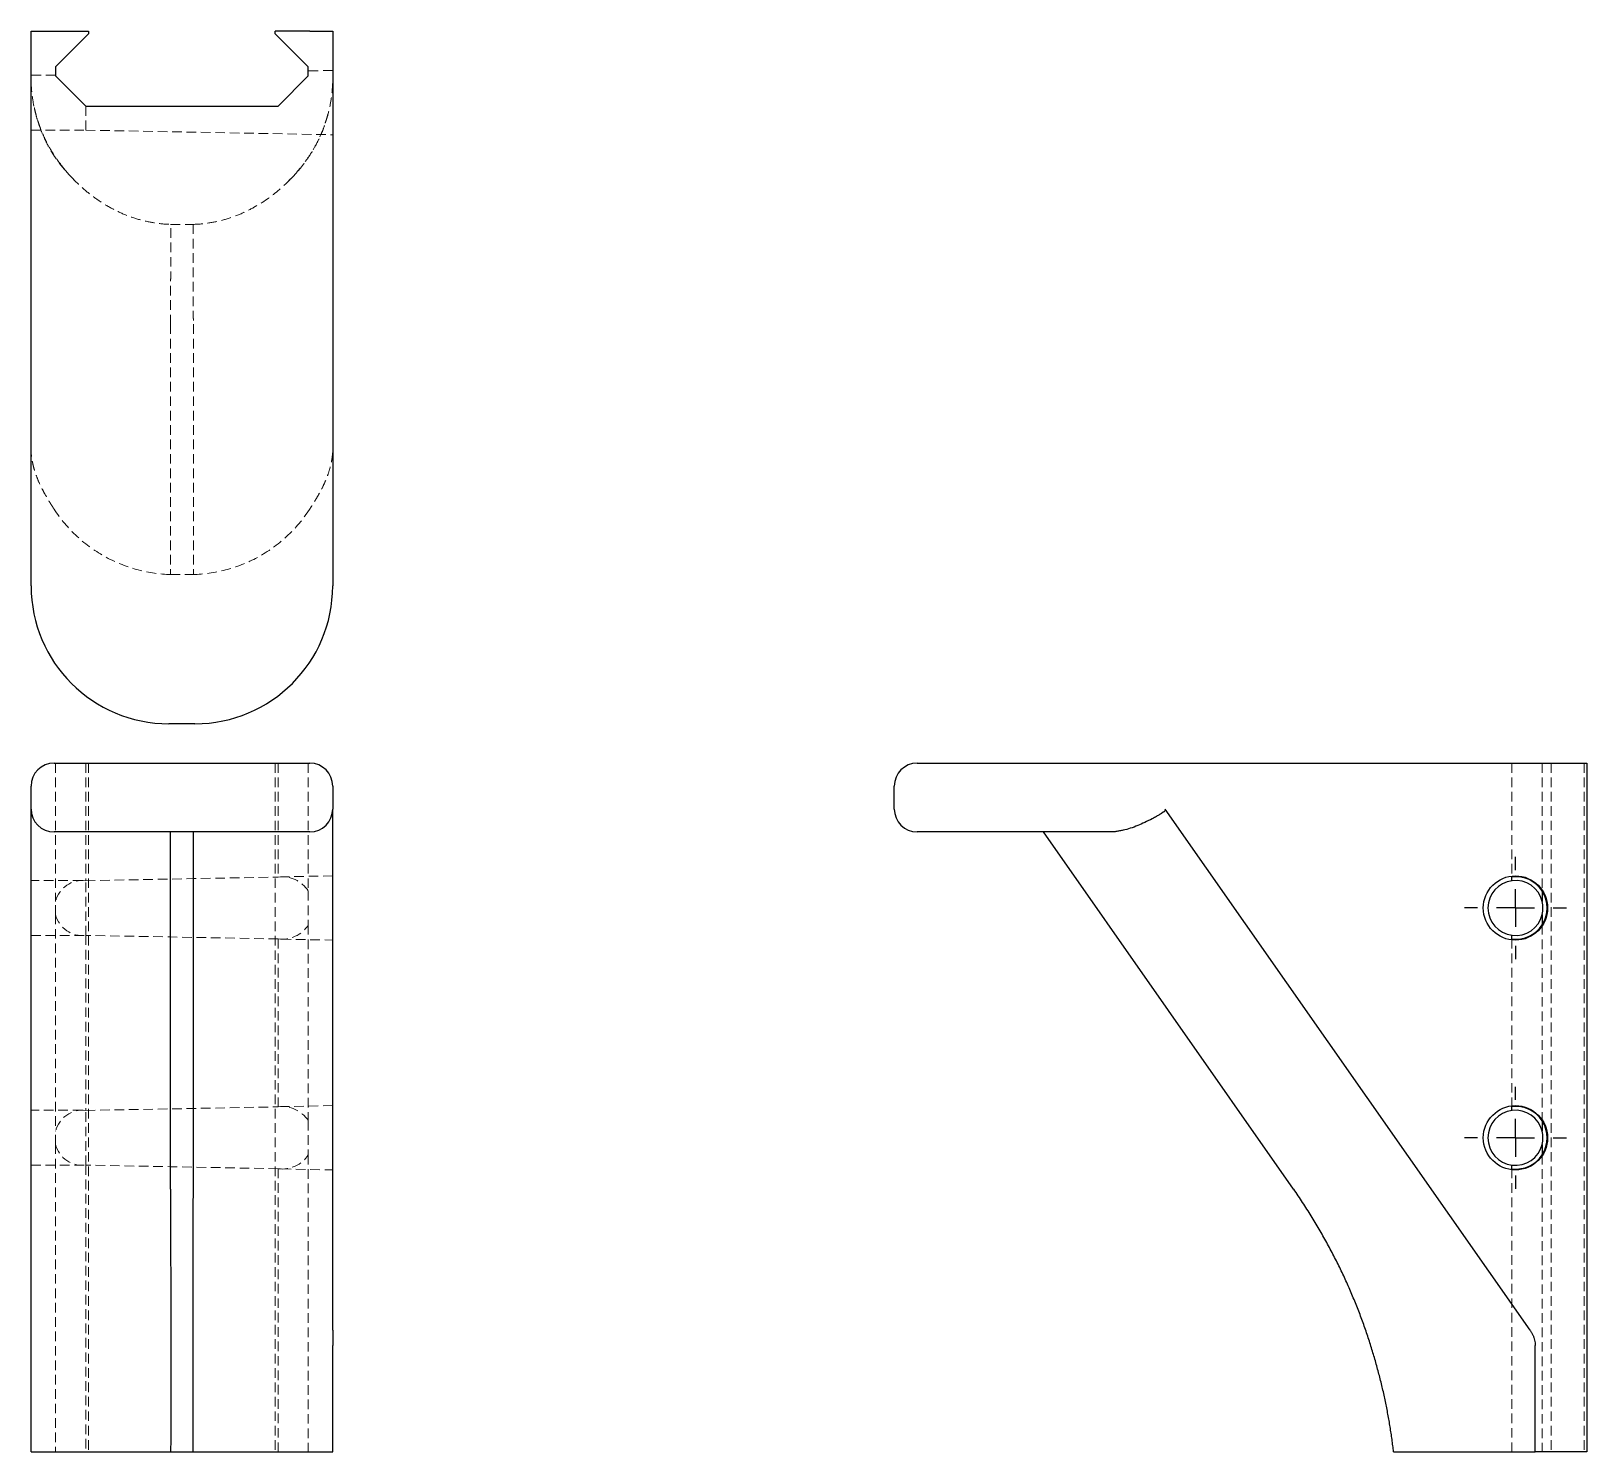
# Model space of a CAD drawing. Header units: millimetres. Extents: x 63 to 269, y 16 to 204.
import ezdxf

# ---------------------------------------------------------------- set-up
doc = ezdxf.new("R2010")
doc.units = ezdxf.units.MM
doc.linetypes.add('HIDDEN', pattern=[1.905, 1.27, -0.635])
doc.layers.add('10', color=7, linetype='Continuous')

# ---------------------------------------------------------------- blocks, each defined once
blk = doc.blocks.new('SW_CENTERMARKSYMBOL_0')
at = {"layer": '10', "color": 0}
for p, q in [((0, 5), (0, 6.75)), ((0, 0), (0, 2.5)), ((-5, 0), (-6.75, 0)), ((0, 0), (-2.5, 0)), ((0, 0), (0, -2.5)), ((0, 0), (2.5, 0)), ((5, 0), (6.75, 0)), ((0, -5), (0, -6.75))]:
    blk.add_line(p, q, dxfattribs=at)
blk = doc.blocks.new('SW_CENTERMARKSYMBOL_1')
at = {"layer": '10', "color": 0}
for p, q in [((0, 5), (0, 6.75)), ((0, 0), (0, 2.5)), ((-5, 0), (-6.75, 0)), ((0, 0), (-2.5, 0)), ((0, 0), (0, -2.5)), ((0, 0), (2.5, 0)), ((5, 0), (6.75, 0)), ((0, -5), (0, -6.75))]:
    blk.add_line(p, q, dxfattribs=at)

msp = doc.modelspace()

# ---------------------------------------------------------------- linework, layer by layer
at = {"color": 7, "linetype": 'Continuous', "lineweight": 25}
for p, q in [((63.06, 130.42), (63.06, 203.8)), ((63.06, 203.8), (66.09, 203.8)), ((66.09, 203.8), (70.65, 203.8)), ((70.65, 203.8), (70.65, 203.44)), ((95.35, 203.44), (95.35, 203.8)), ((99.91, 203.8), (95.35, 203.8)), ((99.91, 203.8), (102.94, 203.8)), ((102.94, 203.8), (102.94, 130.42)), ((70.65, 203.44), (66.29, 199.08)), ((99.71, 199.08), (95.35, 203.44)), ((66.29, 199.08), (66.29, 197.88)), ((70.28, 193.89), (66.29, 197.88)), ((99.71, 197.88), (95.72, 193.89)), ((99.71, 197.88), (99.71, 199.08)), ((70.28, 193.89), (95.72, 193.89)), ((84.72, 112.2), (81.28, 112.2)), ((66.09, 107), (81.28, 107)), ((81.28, 107), (84.72, 107)), ((84.72, 107), (99.91, 107)), ((180.24, 107), (195.42, 107)), ((195.42, 107), (268.8, 107)), ((268.8, 107), (268.8, 103.96)), ((63.06, 100.93), (63.06, 103.96)), ((102.94, 103.96), (102.94, 100.93)), ((177.2, 100.93), (177.2, 103.96)), ((268.8, 103.96), (268.8, 15.92)), ((63.06, 32), (63.06, 100.93)), ((102.94, 32), (102.94, 100.93)), ((261.29, 32), (213.03, 100.93)), ((81.28, 97.89), (66.09, 97.89)), ((84.72, 97.89), (81.28, 97.89)), ((81.48, 50.64), (81.48, 97.89)), ((84.52, 50.64), (84.52, 97.89)), ((99.91, 97.89), (84.72, 97.89)), ((195.42, 97.89), (180.24, 97.89)), ((205.59, 97.89), (195.42, 97.89)), ((230.02, 50.64), (196.94, 97.89)), ((258.89, 91.45), (258.89, 91.93)), ((262.88, 90.08), (262.88, 88.71)), ((262.88, 86.96), (262.88, 85.59)), ((258.89, 83.74), (258.89, 84.22)), ((258.89, 61.07), (258.89, 61.54)), ((262.88, 59.7), (262.88, 58.32)), ((262.88, 56.58), (262.88, 55.21)), ((258.89, 53.36), (258.89, 53.84)), ((63.06, 15.92), (63.06, 29.99)), ((102.94, 15.92), (102.94, 29.99)), ((261.97, 15.92), (261.97, 29.99)), ((63.06, 15.92), (67.2, 15.92)), ((81.51, 15.92), (84.49, 15.92)), ((98.8, 15.92), (102.94, 15.92)), ((250.87, 15.92), (261.97, 15.92)), ((268.8, 15.92), (261.97, 15.92))]:
    msp.add_line(p, q, dxfattribs=at)
at = {"color": 7, "linetype": 'HIDDEN', "lineweight": 18}
for p, q in [((66.29, 197.99), (63.06, 197.99)), ((102.94, 198.6), (99.71, 198.54)), ((70.28, 190.7), (70.28, 193.89)), ((63.06, 190.7), (70.28, 190.7)), ((70.28, 190.7), (102.94, 190.09)), ((81.51, 178.24), (84.49, 178.24)), ((81.48, 165.02), (81.48, 131.94)), ((84.52, 165.02), (84.52, 131.94)), ((81.48, 131.94), (84.52, 131.94)), ((66.29, 107), (66.29, 88.71)), ((70.28, 107), (70.28, 91.45)), ((70.65, 107), (70.65, 15.92)), ((95.35, 107), (95.35, 15.92)), ((95.72, 107), (95.72, 91.93)), ((99.71, 107), (99.71, 90.08)), ((258.89, 107), (258.89, 91.93)), ((262.88, 107), (262.88, 90.08)), ((264.08, 107), (264.08, 15.92)), ((268.44, 107), (268.44, 15.92)), ((69.83, 91.48), (63.06, 91.48)), ((70.28, 84.22), (70.28, 91.45)), ((102.94, 92.09), (96.17, 91.96)), ((66.29, 86.96), (66.29, 88.71)), ((99.71, 90.08), (99.71, 85.59)), ((66.29, 86.96), (66.29, 58.32)), ((99.71, 85.59), (99.71, 59.7)), ((262.88, 85.59), (262.88, 59.7)), ((63.06, 84.19), (69.83, 84.19)), ((70.28, 84.22), (70.28, 61.07)), ((95.72, 83.74), (95.72, 61.54)), ((96.17, 83.71), (102.94, 83.59)), ((258.89, 83.74), (258.89, 61.54)), ((69.83, 61.1), (63.06, 61.1)), ((70.28, 53.84), (70.28, 61.07)), ((102.94, 61.7), (96.17, 61.58)), ((99.71, 59.7), (99.71, 55.21)), ((66.29, 56.58), (66.29, 58.32)), ((66.29, 56.58), (66.29, 15.92)), ((63.06, 53.81), (69.83, 53.81)), ((70.28, 53.84), (70.28, 15.92)), ((99.71, 55.21), (99.71, 15.92)), ((262.88, 55.21), (262.88, 15.92)), ((95.72, 53.36), (95.72, 15.92)), ((96.17, 53.33), (102.94, 53.2)), ((258.89, 53.36), (258.89, 15.92))]:
    msp.add_line(p, q, dxfattribs=at)
at = {"color": 7, "linetype": 'HIDDEN', "lineweight": 18, "flags": 128}
for points in [[(70.28, 91.45), (84.53, 91.72), (95.72, 91.93)], [(95.72, 83.74), (81.47, 84.01), (70.28, 84.22)], [(70.28, 61.07), (84.53, 61.33), (95.72, 61.54)], [(95.72, 53.36), (81.47, 53.63), (70.28, 53.84)]]:
    msp.add_lwpolyline(points, dxfattribs=at)
at = {"color": 7, "linetype": 'Continuous', "lineweight": 25}
for centre in [(259.35, 87.84), (259.35, 57.45)]:
    msp.add_circle(centre, 4.25, dxfattribs=at)
for centre, radius, start, end in [((81.28, 130.42), 18.22, 180, 270), ((84.72, 130.42), 18.22, 270, 0), ((66.09, 103.96), 3.04, 90, 180), ((99.91, 103.96), 3.04, 0, 90), ((180.24, 103.96), 3.04, 90, 180), ((66.09, 100.93), 3.04, 180, 270), ((99.91, 100.93), 3.04, 270, 0), ((180.24, 100.93), 3.04, 180, 270), ((259.35, 87.84), 3.64, 97.1134, 262.8866), ((259.35, 87.84), 3.64, 13.8621, 97.1134), ((259.35, 87.84), 4.19, 327.5784, 32.4216), ((259.35, 87.84), 3.64, 346.1379, 13.8621), ((259.35, 87.84), 3.64, 262.8866, 346.1379), ((259.35, 57.45), 3.64, 97.1134, 262.8866), ((259.35, 57.45), 3.64, 13.8621, 97.1134), ((259.35, 57.45), 4.19, 327.5784, 32.4216), ((259.35, 57.45), 3.64, 346.1379, 13.8621), ((259.35, 57.45), 3.64, 262.8866, 346.1379)]:
    msp.add_arc(centre, radius, start, end, dxfattribs=at)
at = {"color": 7, "linetype": 'HIDDEN', "lineweight": 18}
for centre, start, end in [((69.83, 87.84), 82.8866, 166.1379), ((69.83, 87.84), 193.8621, 277.1134), ((69.83, 57.45), 82.8866, 166.1379), ((69.83, 57.45), 193.8621, 277.1134)]:
    msp.add_arc(centre, 3.64, start, end, dxfattribs=at)
for centre, start_param, end_param in [((96.25, 87.84), 0.575912, 1.699087), ((96.25, 87.84), 4.584098, 5.707273), ((96.25, 57.45), 0.575912, 1.699087), ((96.25, 57.45), 4.584098, 5.707273)]:
    msp.add_ellipse(centre, major_axis=(4.13, 0), ratio=0.999827, start_param=start_param, end_param=end_param, dxfattribs=at)
at = {"color": 7, "linetype": 'Continuous', "lineweight": 25}
for centre, start_param, end_param in [((259.42, 87.84), 0.575912, 1.699087), ((259.42, 87.84), 4.584098, 5.707273), ((259.42, 57.45), 0.575912, 1.699087), ((259.42, 57.45), 4.584098, 5.707273)]:
    msp.add_ellipse(centre, major_axis=(4.13, 0), ratio=0.999827, start_param=start_param, end_param=end_param, dxfattribs=at)
at = {"color": 7, "linetype": 'HIDDEN', "lineweight": 18}
for points, knots in [([(63.08, 196.53), (63.08, 196.54), (63.08, 196.57), (63.08, 196.62), (63.07, 196.68), (63.07, 196.74), (63.07, 196.79), (63.07, 196.82), (63.06, 196.85), (63.06, 196.9), (63.06, 196.94), (63.06, 196.97)], [0, 0, 0, 0, 0.117378, 0.22483, 0.332561, 0.556241, 0.674381, 0.732914, 0.78936, 0.901982, 1, 1, 1, 1]), ([(68.85, 184.02), (68.63, 184.24), (68.17, 184.7), (67.59, 185.35), (67.05, 185.99), (66.6, 186.6), (66.22, 187.12), (65.78, 187.8), (65.26, 188.69), (64.75, 189.73), (64.27, 190.89), (63.86, 192.1), (63.47, 193.55), (63.23, 194.91), (63.12, 196), (63.08, 196.51), (63.07, 196.72), (63.06, 196.81), (63.06, 196.87), (63.06, 196.91), (63.06, 196.92)], [0, 0, 0, 0, 0.0565697, 0.118109, 0.175451, 0.2383286, 0.2955674, 0.3582583, 0.4307284, 0.5142986, 0.592993, 0.6779787, 0.7626494, 0.8884558, 0.9509029, 0.9819711, 0.9896761, 0.9942561, 0.9986768, 1, 1, 1, 1]), ([(102.94, 196.92), (102.94, 196.91), (102.94, 196.83), (102.93, 196.73), (102.92, 196.58), (102.91, 196.37), (102.88, 195.98), (102.79, 195.08), (102.57, 193.74), (102.17, 192.17), (101.7, 190.82), (101.23, 189.72), (100.66, 188.59), (99.91, 187.33), (98.94, 185.97), (98, 184.84), (97.34, 184.22), (97.16, 184.05)], [0, 0, 0, 0, 0.002379, 0.011338, 0.01927, 0.031826, 0.054557, 0.096018, 0.212768, 0.323398, 0.422148, 0.512047, 0.609216, 0.717301, 0.83413, 0.953717, 1, 1, 1, 1]), ([(102.94, 196.97), (102.94, 196.95), (102.94, 196.93), (102.94, 196.89), (102.93, 196.8), (102.93, 196.71), (102.92, 196.57), (102.92, 196.47), (102.91, 196.39), (102.89, 196.18), (102.88, 196.01), (102.86, 195.86)], [0, 0, 0, 0, 0.0183549, 0.0371938, 0.0798238, 0.2253488, 0.351191, 0.422403, 0.5146933, 0.58126, 1, 1, 1, 1]), ([(67.2, 185.87), (66.99, 186.14), (66.55, 186.7), (65.97, 187.58), (65.43, 188.48), (64.96, 189.38), (64.54, 190.3), (64.23, 191.11), (63.99, 191.78), (63.82, 192.32), (63.67, 192.89), (63.55, 193.34), (63.5, 193.6), (63.48, 193.66)], [0, 0, 0, 0, 0.111002, 0.227322, 0.349007, 0.460181, 0.577374, 0.700604, 0.765039, 0.832454, 0.902849, 0.976227, 1, 1, 1, 1]), ([(102.31, 192.82), (102.27, 192.68), (102.19, 192.35), (102.02, 191.84), (101.73, 190.98), (101.28, 189.87), (100.58, 188.49), (99.78, 187.16), (99.12, 186.29), (98.8, 185.87)], [0, 0, 0, 0, 0.056706, 0.138351, 0.216113, 0.419447, 0.607198, 0.8106, 1, 1, 1, 1]), ([(67.2, 185.87), (67.63, 185.32), (68.09, 184.8), (69.06, 183.79), (69.56, 183.31), (70.62, 182.4), (71.17, 181.97), (72.31, 181.17), (72.91, 180.8), (74.13, 180.13), (74.76, 179.82), (76.05, 179.29), (76.71, 179.06), (78.06, 178.68), (78.74, 178.53), (80.12, 178.32), (80.81, 178.26), (81.51, 178.24)], [0, 0, 0, 0, 0.125, 0.125, 0.25, 0.25, 0.375, 0.375, 0.5, 0.5, 0.625, 0.625, 0.75, 0.75, 0.875, 0.875, 1, 1, 1, 1]), ([(84.49, 178.24), (85.19, 178.26), (85.88, 178.32), (87.26, 178.53), (87.94, 178.68), (89.29, 179.06), (89.95, 179.29), (91.24, 179.82), (91.87, 180.13), (93.7, 181.14), (94.85, 181.94), (96.43, 183.31), (96.94, 183.79), (97.91, 184.8), (98.37, 185.32), (98.8, 185.87)], [0, 0, 0, 0, 0.125, 0.125, 0.25, 0.25, 0.375, 0.375, 0.5, 0.5, 0.75, 0.75, 0.875, 0.875, 1, 1, 1, 1]), ([(81.48, 165.03), (81.48, 165.18), (81.48, 165.48), (81.49, 165.92), (81.49, 166.36), (81.49, 166.79), (81.49, 167.2), (81.5, 167.61), (81.5, 168.01), (81.5, 168.41), (81.5, 168.79), (81.51, 169.17), (81.51, 169.53), (81.51, 169.89), (81.51, 170.24), (81.51, 170.59), (81.51, 170.92), (81.52, 171.25), (81.52, 171.57), (81.52, 171.88), (81.52, 172.18), (81.52, 172.47), (81.52, 172.76), (81.52, 173.04), (81.52, 173.31), (81.52, 173.58), (81.53, 173.83), (81.53, 174.08), (81.53, 174.32), (81.53, 174.56), (81.53, 174.78), (81.53, 175), (81.53, 175.21), (81.53, 175.42), (81.53, 175.62), (81.53, 175.81), (81.53, 176), (81.53, 176.17), (81.53, 176.34), (81.53, 176.51), (81.53, 176.67), (81.53, 176.82), (81.53, 176.96), (81.53, 177.1), (81.52, 177.24), (81.52, 177.36), (81.52, 177.48), (81.52, 177.6), (81.52, 177.71), (81.52, 177.81), (81.52, 177.91), (81.52, 178), (81.52, 178.08), (81.51, 178.16), (81.51, 178.21), (81.51, 178.24)], [0, 0, 0, 0, 0.021211, 0.042331, 0.063361, 0.084301, 0.105152, 0.125912, 0.146581, 0.167161, 0.187651, 0.208051, 0.22836, 0.248579, 0.268709, 0.288748, 0.308697, 0.328556, 0.348325, 0.368004, 0.387592, 0.407091, 0.426499, 0.445818, 0.465046, 0.484184, 0.503232, 0.52219, 0.541058, 0.559836, 0.578524, 0.597121, 0.615629, 0.634046, 0.652374, 0.670611, 0.688758, 0.706815, 0.724782, 0.742659, 0.760445, 0.778142, 0.795749, 0.813265, 0.830691, 0.848028, 0.865274, 0.88243, 0.899496, 0.916472, 0.933358, 0.950153, 0.966859, 0.983475, 1, 1, 1, 1]), ([(84.49, 178.24), (84.49, 178.2), (84.49, 178.14), (84.48, 178.03), (84.48, 177.91), (84.48, 177.78), (84.48, 177.64), (84.48, 177.49), (84.48, 177.33), (84.48, 177.16), (84.47, 176.98), (84.47, 176.78), (84.47, 176.58), (84.47, 176.36), (84.47, 176.13), (84.47, 175.89), (84.47, 175.64), (84.47, 175.38), (84.47, 175.1), (84.47, 174.82), (84.47, 174.52), (84.47, 174.2), (84.47, 173.88), (84.48, 173.54), (84.48, 173.18), (84.48, 172.82), (84.48, 172.44), (84.48, 172.04), (84.48, 171.64), (84.48, 171.22), (84.49, 170.78), (84.49, 170.33), (84.49, 169.87), (84.49, 169.39), (84.5, 168.9), (84.5, 168.39), (84.5, 167.87), (84.5, 167.33), (84.51, 166.78), (84.51, 166.21), (84.51, 165.63), (84.52, 165.23), (84.52, 165.03)], [0, 0, 0, 0, 0.021916, 0.043989, 0.066221, 0.088611, 0.11116, 0.133866, 0.156731, 0.179754, 0.202935, 0.226274, 0.249771, 0.273426, 0.29724, 0.321212, 0.345342, 0.36963, 0.394076, 0.418681, 0.443444, 0.468365, 0.493444, 0.518681, 0.544076, 0.56963, 0.595342, 0.621212, 0.64724, 0.673426, 0.699771, 0.726273, 0.752934, 0.779753, 0.80673, 0.833866, 0.861159, 0.888611, 0.916221, 0.943989, 0.971915, 1, 1, 1, 1]), ([(66.09, 140.59), (66.04, 140.67), (65.93, 140.85), (65.76, 141.11), (65.59, 141.38), (65.42, 141.65), (65.26, 141.92), (65.1, 142.2), (64.81, 142.7), (64.42, 143.43), (63.98, 144.38), (63.61, 145.35), (63.37, 146.18), (63.23, 146.83), (63.14, 147.32), (63.1, 147.65), (63.08, 147.86), (63.07, 147.93), (63.07, 147.98), (63.06, 148.02), (63.06, 148.05), (63.06, 148.06), (63.06, 148.04), (63.06, 148.03)], [0, 0, 0, 0, 0.034708, 0.069732, 0.10508, 0.140762, 0.176782, 0.213145, 0.249851, 0.371439, 0.49991, 0.620165, 0.749214, 0.819464, 0.874945, 0.937803, 0.95342, 0.961693, 0.969291, 0.977964, 0.98536, 0.992996, 1, 1, 1, 1]), ([(102.94, 148.03), (102.94, 148.03), (102.94, 148.05), (102.94, 148.05), (102.94, 148.05), (102.94, 148.04), (102.93, 148.02), (102.93, 147.98), (102.93, 147.93), (102.92, 147.86), (102.9, 147.65), (102.86, 147.32), (102.77, 146.83), (102.63, 146.18), (102.39, 145.35), (102.02, 144.38), (101.58, 143.43), (101.15, 142.63), (100.78, 141.99), (100.49, 141.52), (100.2, 141.05), (100, 140.74), (99.91, 140.59)], [0, 0, 0, 0, 0.00357, 0.007098, 0.010794, 0.014839, 0.022277, 0.031032, 0.038651, 0.046937, 0.062529, 0.125335, 0.180572, 0.250726, 0.379936, 0.500324, 0.628771, 0.75033, 0.814293, 0.877208, 0.939098, 1, 1, 1, 1]), ([(81.48, 131.94), (80.11, 131.98), (78.67, 132.17), (75.8, 132.92), (74.36, 133.47), (71.62, 134.96), (70.32, 135.88), (67.98, 138.04), (66.95, 139.27), (66.09, 140.59)], [0, 0, 0, 0, 0.25, 0.25, 0.5, 0.5, 0.75, 0.75, 1, 1, 1, 1]), ([(99.91, 140.59), (99.05, 139.27), (98.02, 138.04), (95.68, 135.88), (94.38, 134.96), (91.64, 133.47), (90.2, 132.92), (87.33, 132.17), (85.89, 131.98), (84.52, 131.94)], [0, 0, 0, 0, 0.25, 0.25, 0.5, 0.5, 0.75, 0.75, 1, 1, 1, 1])]:
    msp.add_open_spline(points, degree=3, knots=knots, dxfattribs=at)
for points in [[(81.48, 165.03), (81.48, 165.02), (81.48, 165.02), (81.48, 165.02)], [(84.52, 165.02), (84.52, 165.02), (84.52, 165.02), (84.52, 165.03)]]:
    msp.add_open_spline(points, degree=3, dxfattribs=at)
at = {"color": 7, "linetype": 'Continuous', "lineweight": 25}
for points, knots in [([(213.03, 100.93), (213.03, 100.92), (213.05, 100.9), (213.05, 100.87), (213.05, 100.83), (213.04, 100.79), (213.02, 100.73), (212.98, 100.68), (212.93, 100.62), (212.86, 100.56), (212.65, 100.41), (212.32, 100.2), (211.83, 99.92), (211.18, 99.56), (210.35, 99.15), (209.38, 98.72), (208.43, 98.37), (207.63, 98.15), (206.99, 98.02), (206.52, 97.94), (206.05, 97.9), (205.74, 97.89), (205.59, 97.89)], [0, 0, 0, 0, 0.00357, 0.007098, 0.010794, 0.014839, 0.022277, 0.031032, 0.038651, 0.046937, 0.062529, 0.125335, 0.180572, 0.250726, 0.379936, 0.500324, 0.628771, 0.75033, 0.814293, 0.877208, 0.939098, 1, 1, 1, 1]), ([(81.48, 50.64), (81.48, 50.42), (81.48, 49.99), (81.49, 49.33), (81.49, 48.67), (81.49, 48.01), (81.49, 47.35), (81.5, 46.69), (81.5, 46.02), (81.5, 45.36), (81.5, 44.69), (81.51, 44.02), (81.51, 43.36), (81.51, 42.69), (81.51, 42.02), (81.51, 41.35), (81.51, 40.68), (81.52, 40.01), (81.52, 39.34), (81.52, 38.67), (81.52, 38), (81.52, 37.33), (81.52, 36.66), (81.52, 35.99), (81.52, 35.32), (81.52, 34.65), (81.53, 33.99), (81.53, 33.32), (81.53, 32.65), (81.53, 31.99), (81.53, 31.32), (81.53, 30.66), (81.53, 30), (81.53, 29.34), (81.53, 28.68), (81.53, 28.03), (81.53, 27.37), (81.53, 26.72), (81.53, 26.06), (81.53, 25.41), (81.53, 24.76), (81.53, 24.12), (81.53, 23.47), (81.53, 22.83), (81.52, 22.19), (81.52, 21.55), (81.52, 20.92), (81.52, 20.28), (81.52, 19.65), (81.52, 19.02), (81.52, 18.4), (81.52, 17.77), (81.52, 17.15), (81.51, 16.53), (81.51, 16.12), (81.51, 15.92)], [0, 0, 0, 0, 0.021211, 0.042331, 0.063361, 0.084301, 0.105152, 0.125912, 0.146581, 0.167161, 0.187651, 0.208051, 0.22836, 0.248579, 0.268709, 0.288748, 0.308697, 0.328556, 0.348325, 0.368004, 0.387592, 0.407091, 0.426499, 0.445818, 0.465046, 0.484184, 0.503232, 0.52219, 0.541058, 0.559836, 0.578524, 0.597121, 0.615629, 0.634046, 0.652374, 0.670611, 0.688758, 0.706815, 0.724782, 0.742659, 0.760445, 0.778142, 0.795749, 0.813265, 0.830691, 0.848028, 0.865274, 0.88243, 0.899496, 0.916472, 0.933358, 0.950153, 0.966859, 0.983475, 1, 1, 1, 1]), ([(84.49, 15.92), (84.49, 16.19), (84.49, 16.73), (84.48, 17.56), (84.48, 18.38), (84.48, 19.21), (84.48, 20.05), (84.48, 20.89), (84.48, 21.73), (84.48, 22.58), (84.47, 23.43), (84.47, 24.28), (84.47, 25.14), (84.47, 26), (84.47, 26.86), (84.47, 27.73), (84.47, 28.6), (84.47, 29.47), (84.47, 30.35), (84.47, 31.23), (84.47, 32.11), (84.47, 32.99), (84.47, 33.87), (84.48, 34.75), (84.48, 35.64), (84.48, 36.53), (84.48, 37.41), (84.48, 38.3), (84.48, 39.19), (84.48, 40.08), (84.49, 40.97), (84.49, 41.85), (84.49, 42.74), (84.49, 43.62), (84.5, 44.51), (84.5, 45.39), (84.5, 46.27), (84.5, 47.15), (84.51, 48.03), (84.51, 48.9), (84.51, 49.77), (84.52, 50.35), (84.52, 50.64)], [0, 0, 0, 0, 0.021916, 0.043989, 0.066221, 0.088611, 0.11116, 0.133866, 0.156731, 0.179754, 0.202935, 0.226274, 0.249771, 0.273426, 0.29724, 0.321212, 0.345342, 0.36963, 0.394076, 0.418681, 0.443444, 0.468365, 0.493444, 0.518681, 0.544076, 0.56963, 0.595342, 0.621212, 0.64724, 0.673426, 0.699771, 0.726273, 0.752934, 0.779753, 0.80673, 0.833866, 0.861159, 0.888611, 0.916221, 0.943989, 0.971915, 1, 1, 1, 1]), ([(243.24, 15.92), (243.2, 16.19), (243.14, 16.73), (243.03, 17.56), (242.91, 18.38), (242.78, 19.21), (242.64, 20.05), (242.49, 20.89), (242.33, 21.73), (242.16, 22.58), (241.98, 23.43), (241.78, 24.28), (241.58, 25.14), (241.36, 26), (241.13, 26.86), (240.89, 27.73), (240.64, 28.6), (240.38, 29.47), (240.1, 30.35), (239.82, 31.23), (239.52, 32.11), (239.2, 32.99), (238.88, 33.87), (238.54, 34.75), (238.18, 35.64), (237.82, 36.53), (237.44, 37.41), (237.04, 38.3), (236.64, 39.19), (236.22, 40.08), (235.78, 40.97), (235.33, 41.85), (234.87, 42.74), (234.39, 43.62), (233.9, 44.51), (233.39, 45.39), (232.87, 46.27), (232.33, 47.15), (231.78, 48.03), (231.21, 48.9), (230.63, 49.77), (230.23, 50.35), (230.03, 50.64)], [0, 0, 0, 0, 0.021916, 0.043989, 0.066221, 0.088611, 0.11116, 0.133866, 0.156731, 0.179754, 0.202935, 0.226274, 0.249771, 0.273426, 0.29724, 0.321212, 0.345342, 0.36963, 0.394076, 0.418681, 0.443444, 0.468365, 0.493444, 0.518681, 0.544076, 0.56963, 0.595342, 0.621212, 0.64724, 0.673426, 0.699771, 0.726273, 0.752934, 0.779753, 0.80673, 0.833866, 0.861159, 0.888611, 0.916221, 0.943989, 0.971915, 1, 1, 1, 1]), ([(63.06, 29.99), (63.06, 30.05), (63.06, 30.16), (63.06, 30.34), (63.06, 30.52), (63.06, 30.69), (63.06, 30.87), (63.06, 31.1), (63.06, 31.38), (63.06, 31.7), (63.06, 31.9), (63.06, 32)], [0, 0, 0, 0, 0.081906, 0.163996, 0.246534, 0.329783, 0.413996, 0.499418, 0.662979, 0.829355, 1, 1, 1, 1]), ([(102.94, 32), (102.94, 31.95), (102.94, 31.85), (102.94, 31.69), (102.94, 31.54), (102.94, 31.37), (102.94, 31.21), (102.94, 30.99), (102.94, 30.7), (102.94, 30.34), (102.94, 30.11), (102.94, 29.99)], [0, 0, 0, 0, 0.085834, 0.170482, 0.254117, 0.336918, 0.419068, 0.500756, 0.670217, 0.835944, 1, 1, 1, 1]), ([(261.29, 32), (261.32, 31.95), (261.39, 31.85), (261.49, 31.69), (261.58, 31.54), (261.65, 31.37), (261.72, 31.21), (261.81, 30.99), (261.89, 30.7), (261.95, 30.34), (261.96, 30.11), (261.97, 29.99)], [0, 0, 0, 0, 0.085834, 0.170482, 0.254117, 0.336918, 0.419068, 0.500756, 0.670217, 0.835944, 1, 1, 1, 1]), ([(67.2, 15.92), (67.63, 15.92), (68.09, 15.92), (69.06, 15.92), (69.56, 15.92), (70.62, 15.92), (71.17, 15.92), (72.31, 15.92), (72.91, 15.92), (74.13, 15.92), (74.76, 15.92), (76.05, 15.92), (76.71, 15.92), (78.06, 15.92), (78.74, 15.92), (80.12, 15.92), (80.81, 15.92), (81.51, 15.92)], [0, 0, 0, 0, 0.125, 0.125, 0.25, 0.25, 0.375, 0.375, 0.5, 0.5, 0.625, 0.625, 0.75, 0.75, 0.875, 0.875, 1, 1, 1, 1]), ([(84.49, 15.92), (85.19, 15.92), (85.88, 15.92), (87.26, 15.92), (87.94, 15.92), (89.29, 15.92), (89.95, 15.92), (91.24, 15.92), (91.87, 15.92), (93.7, 15.92), (94.85, 15.92), (96.43, 15.92), (96.94, 15.92), (97.91, 15.92), (98.37, 15.92), (98.8, 15.92)], [0, 0, 0, 0, 0.125, 0.125, 0.25, 0.25, 0.375, 0.375, 0.5, 0.5, 0.75, 0.75, 0.875, 0.875, 1, 1, 1, 1]), ([(243.24, 15.92), (243.26, 15.92), (243.32, 15.92), (243.53, 15.92), (243.68, 15.92), (244.06, 15.92), (244.29, 15.92), (244.82, 15.92), (245.13, 15.92), (246.14, 15.92), (246.94, 15.92), (248.31, 15.92), (248.79, 15.92), (249.8, 15.92), (250.32, 15.92), (250.87, 15.92)], [0, 0, 0, 0, 0.125, 0.125, 0.25, 0.25, 0.375, 0.375, 0.5, 0.5, 0.75, 0.75, 0.875, 0.875, 1, 1, 1, 1])]:
    msp.add_open_spline(points, degree=3, knots=knots, dxfattribs=at)
for points in [[(81.48, 50.64), (81.48, 50.64), (81.48, 50.64), (81.48, 50.64)], [(84.52, 50.64), (84.52, 50.64), (84.52, 50.64), (84.52, 50.64)], [(230.02, 50.64), (230.02, 50.64), (230.02, 50.64), (230.03, 50.64)]]:
    msp.add_open_spline(points, degree=3, dxfattribs=at)

# ---------------------------------------------------------------- block references
at = {"layer": '10'}
for name, p in [('SW_CENTERMARKSYMBOL_1', (259.35, 87.84)), ('SW_CENTERMARKSYMBOL_0', (259.35, 57.45))]:
    msp.add_blockref(name, p, dxfattribs=at)

doc.saveas('drawing.dxf')
